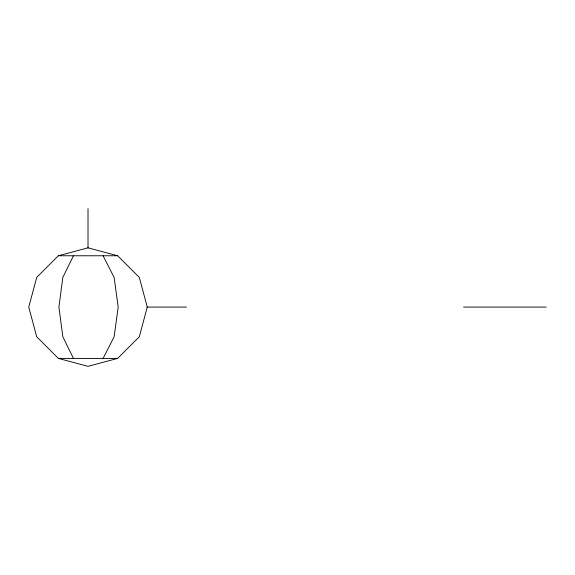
<?xml version="1.0" encoding="UTF-8"?>
<svg xmlns="http://www.w3.org/2000/svg" width="575" height="575" viewBox="0 0 575 575"><rect width="100%" height="100%" fill="white"/><g stroke="black" fill="none" stroke-linecap="round" stroke-linejoin="round"><path stroke-width="0.86" d="M73.463 255.767L62.819 277.459L58.923 307.086L62.819 336.72L73.463 358.412M103.097 358.412L114.138 336.72L118.184 307.086L114.138 277.459L103.097 255.767M58.377 255.767L36.692 277.459L28.75 307.086L36.692 336.72L58.377 358.412L88.011 366.347L117.638 358.412L139.33 336.72L147.265 307.086L139.33 277.459L117.638 255.767L88.011 247.825L58.377 255.767L117.638 255.767M147.071 307.086L186.444 307.086M463.558 307.086L546.25 307.086M58.377 358.412L117.638 358.412M88.011 208.653L88.011 248.026"/></g></svg>
